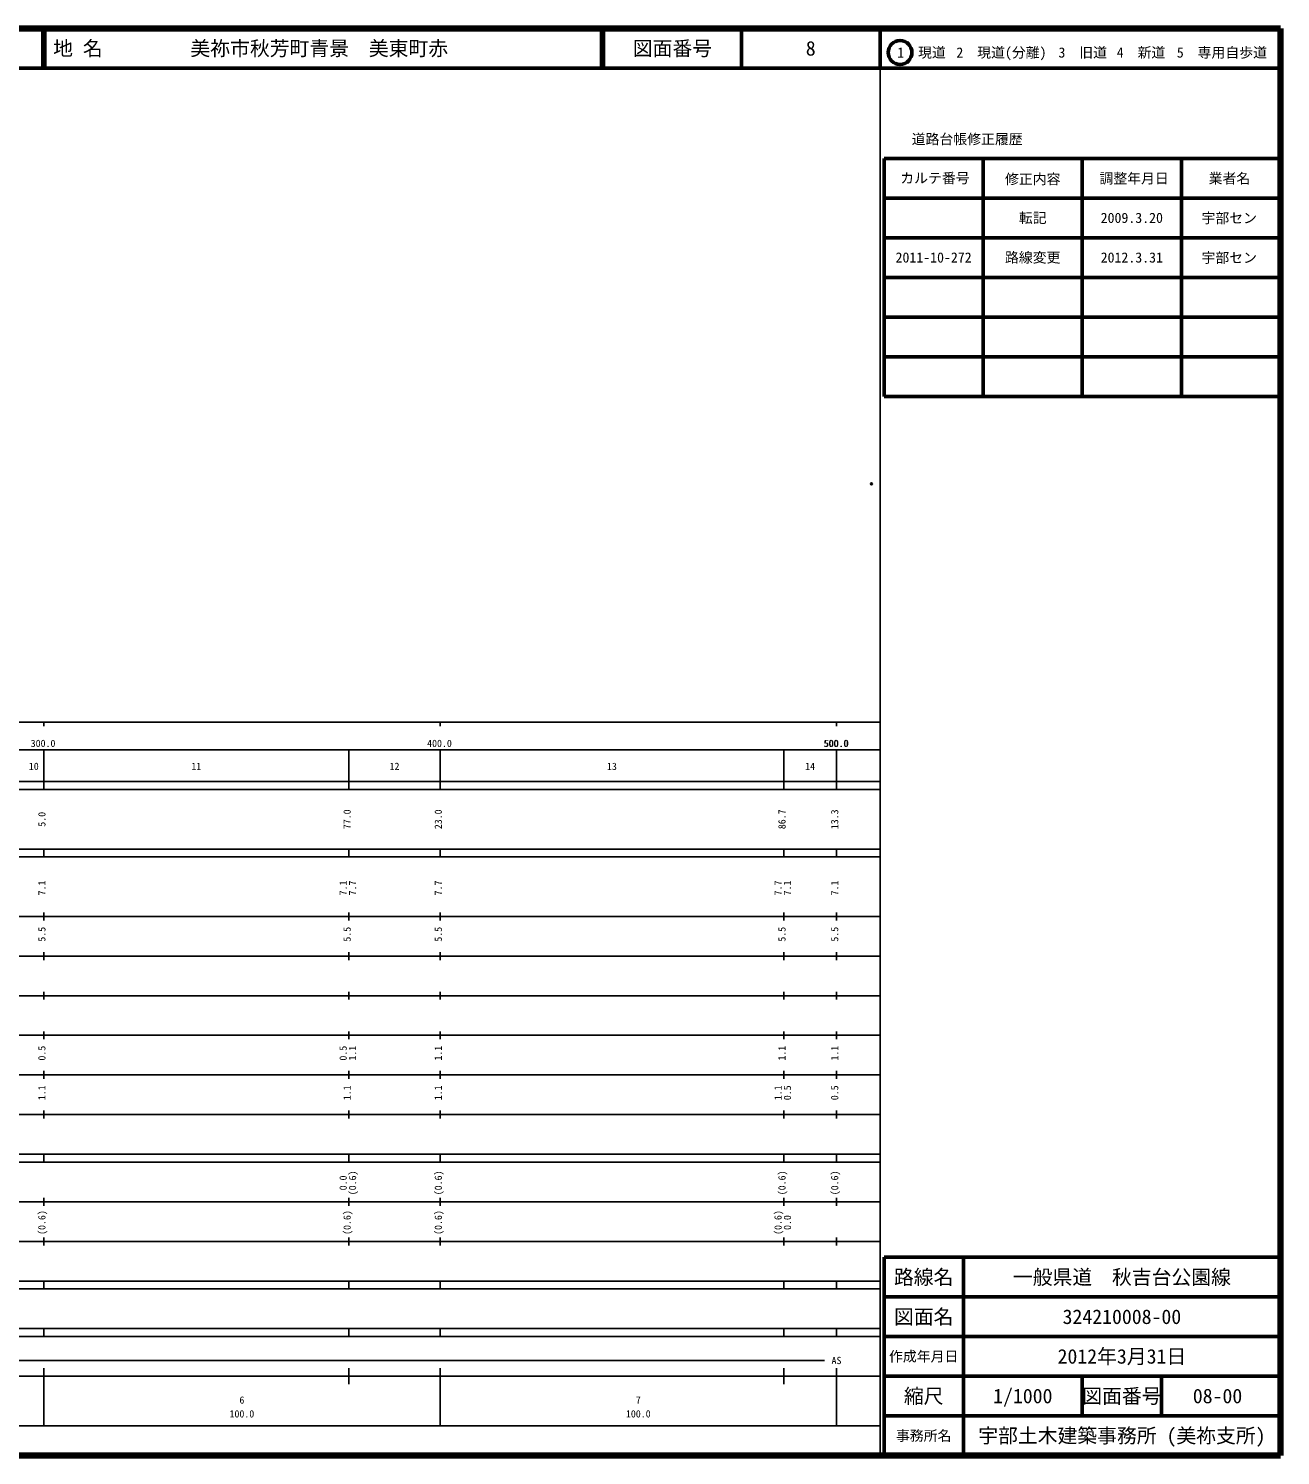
# Model space of a CAD drawing. Units: millimetres on the paper. Extents: x 40 to 680, y 20 to 380.
# Drawn here: x 364.2 to 680, y 20 to 380 of the extents above; entities that cross this region are included whole.
import ezdxf
from ezdxf.enums import TextEntityAlignment as Align

# ---------------------------------------------------------------- set-up
doc = ezdxf.new("R2010")
doc.units = ezdxf.units.MM
doc.header["$PDMODE"] = 32
doc.header["$PDSIZE"] = 0.5
doc.layers.add('M-OTRS', color=6, linetype='Continuous')
doc.layers.add('M-TTL-TXT', color=7, linetype='Continuous')
for name, color, linetype, lineweight in [('M-TTL', 2, 'Continuous', 140), ('M-TTL-BAND', 7, 'Continuous', 25), ('M-TTL-FRAM', 2, 'Continuous', 50), ('M-TTL-LINE', 7, 'Continuous', 50)]:
    doc.layers.add(name, color=color, linetype=linetype, lineweight=lineweight)
doc.styles.add('ＭＳ ゴシック', font='')
doc.styles.get('ＭＳ ゴシック').set_extended_font_data('MS Gothic')

msp = doc.modelspace()

# ---------------------------------------------------------------- linework, layer by layer
at = {"layer": 'M-OTRS'}
msp.add_point((576.81, 265.15), dxfattribs=at)
at = {"layer": 'M-TTL'}
for p, q in [((680, 380), (40, 380)), ((680, 20), (680, 380)), ((40, 20), (680, 20))]:
    msp.add_line(p, q, dxfattribs=at)
at = {"layer": 'M-TTL-BAND'}
for p, q in [((579, 20), (579, 370)), ((40, 205), (579, 205)), ((368, 205), (368, 204)), ((468, 205), (468, 204)), ((568, 205), (568, 204)), ((68, 198), (579, 198)), ((368, 188), (368, 198)), ((445, 188), (445, 198)), ((468, 188), (468, 198)), ((554.7, 188), (554.7, 198)), ((568, 188), (568, 198)), ((40, 190), (579, 190)), ((40, 188), (579, 188)), ((40, 173), (579, 173)), ((368, 171), (368, 173)), ((445, 171), (445, 173)), ((468, 171), (468, 173)), ((554.7, 171), (554.7, 173)), ((568, 171), (568, 173)), ((40, 171), (579, 171)), ((40, 156), (579, 156)), ((368, 155), (368, 157)), ((445, 155), (445, 157)), ((468, 155), (468, 157)), ((554.7, 155), (554.7, 157)), ((568, 155), (568, 157)), ((46, 146), (579, 146)), ((368, 145), (368, 147)), ((445, 145), (445, 147)), ((468, 145), (468, 147)), ((554.7, 145), (554.7, 147)), ((568, 145), (568, 147)), ((368, 135), (368, 137)), ((445, 135), (445, 137)), ((468, 135), (468, 137)), ((554.7, 135), (554.7, 137)), ((568, 135), (568, 137)), ((52, 136), (579, 136)), ((46, 126), (579, 126)), ((368, 125), (368, 127)), ((445, 125), (445, 127)), ((468, 125), (468, 127)), ((554.7, 125), (554.7, 127)), ((568, 125), (568, 127)), ((52, 116), (579, 116)), ((368, 115), (368, 117)), ((445, 115), (445, 117)), ((468, 115), (468, 117)), ((554.7, 115), (554.7, 117)), ((568, 115), (568, 117)), ((46, 106), (579, 106)), ((368, 105), (368, 107)), ((445, 105), (445, 107)), ((468, 105), (468, 107)), ((554.7, 105), (554.7, 107)), ((568, 105), (568, 107)), ((40, 96), (579, 96)), ((40, 94), (579, 94)), ((368, 94), (368, 96)), ((445, 94), (445, 96)), ((468, 94), (468, 96)), ((554.7, 94), (554.7, 96)), ((568, 94), (568, 96)), ((49, 84), (579, 84)), ((368, 83), (368, 85)), ((445, 83), (445, 85)), ((468, 83), (468, 85)), ((554.7, 83), (554.7, 85)), ((568, 83), (568, 85)), ((40, 74), (579, 74)), ((368, 73), (368, 75)), ((445, 73), (445, 75)), ((468, 73), (468, 75)), ((554.7, 73), (554.7, 75)), ((568, 73), (568, 75)), ((40, 64), (579, 64)), ((40, 62), (579, 62)), ((368, 62), (368, 64)), ((445, 62), (445, 64)), ((468, 62), (468, 64)), ((554.7, 62), (554.7, 64)), ((568, 62), (568, 64)), ((40, 52), (579, 52)), ((368, 50), (368, 52)), ((445, 50), (445, 52)), ((468, 50), (468, 52)), ((554.7, 50), (554.7, 52)), ((568, 50), (568, 52)), ((40, 50), (579, 50)), ((71, 44), (565, 44)), ((40, 40), (579, 40)), ((368, 27.5), (368, 42)), ((445, 38), (445, 42)), ((468, 27.5), (468, 42)), ((554.7, 38), (554.7, 42)), ((568, 27.5), (568, 42)), ((68, 27.5), (579, 27.5))]:
    msp.add_line(p, q, dxfattribs=at)
at = {"layer": 'M-TTL-FRAM'}
for p, q in [((580, 347.197), (580, 287.197)), ((580, 347.197), (680, 347.197)), ((580, 287.197), (680, 287.197)), ((680, 70), (580, 70)), ((580, 70), (580, 20))]:
    msp.add_line(p, q, dxfattribs=at)
at = {"layer": 'M-TTL-LINE'}
for p, q in [((367.75, 380), (367.75, 370)), ((368.25, 380), (368.25, 370)), ((508.747, 380), (508.747, 370)), ((509.247, 380), (509.247, 370)), ((543.997, 380), (543.997, 370)), ((579, 380), (579, 370)), ((40, 370), (680, 370)), ((605, 347.197), (605, 287.197)), ((630, 347.197), (630, 287.197)), ((655, 347.197), (655, 287.197)), ((580, 337.197), (680, 337.197)), ((580, 327.197), (680, 327.197)), ((580, 317.197), (680, 317.197)), ((580, 307.197), (680, 307.197)), ((580, 297.197), (680, 297.197)), ((600, 70), (600, 20)), ((680, 60), (580, 60)), ((680, 50), (580, 50)), ((680, 40), (580, 40)), ((630, 40), (630, 30)), ((650, 40), (650, 30)), ((680, 30), (580, 30))]:
    msp.add_line(p, q, dxfattribs=at)
msp.add_circle((584.031, 373.958), 3, dxfattribs=at)

# ---------------------------------------------------------------- texts
at = {"layer": 'M-TTL-BAND', "style": 'ＭＳ ゴシック'}
for s, p in [('300.0', (367.844, 198.195)), ('400.0', (467.844, 198.195)), ('500.0', (567.844, 198.195)), ('500.0', (568, 198.195)), ('10', (365.5, 192.405)), ('11', (406.5, 192.405)), ('12', (456.5, 192.405)), ('13', (511.35, 192.405)), ('14', (561.35, 192.405)), ('AS', (568, 42.5)), ('6', (418, 32.523)), ('7', (518, 32.523)), ('100.0', (418, 29.033)), ('100.0', (518, 29.033))]:
    msp.add_text(s, height=1.833, dxfattribs=at).set_placement(p, align=Align.BOTTOM_CENTER)
for s, p in [('5.0', (369, 180.5)), ('77.0', (446, 180.5)), ('23.0', (469, 180.5)), ('86.7', (555.7, 180.5)), ('13.3', (569, 180.5)), ('7.1', (369, 163.174)), ('7.1', (445, 163.174)), ('7.7', (447.37, 163.174)), ('7.7', (469, 163.174)), ('7.7', (554.7, 163.174)), ('7.1', (557.07, 163.174)), ('7.1', (569, 163.174)), ('5.5', (369, 151.5)), ('5.5', (446, 151.5)), ('5.5', (469, 151.5)), ('5.5', (555.7, 151.5)), ('5.5', (569, 151.5)), ('0.5', (369, 121.5)), ('0.5', (445, 121.5)), ('1.1', (447.37, 121.5)), ('1.1', (469, 121.5)), ('1.1', (555.7, 121.5)), ('1.1', (569, 121.5)), ('1.1', (369, 111.5)), ('1.1', (446, 111.5)), ('1.1', (469, 111.5)), ('1.1', (554.7, 111.5)), ('0.5', (557.07, 111.5)), ('0.5', (569, 111.5)), ('0.0', (445, 88.764)), ('(0.6)', (447.37, 88.764)), ('(0.6)', (469, 88.764)), ('(0.6)', (555.7, 88.764)), ('(0.6)', (569, 88.764)), ('(0.6)', (369, 78.764)), ('(0.6)', (446, 78.764)), ('(0.6)', (469, 78.764)), ('(0.6)', (554.7, 78.764)), ('0.0', (557.07, 78.764))]:
    msp.add_text(s, height=1.833, rotation=90, dxfattribs=at).set_placement(p, align=Align.BOTTOM_CENTER)
at = {"layer": 'M-TTL-TXT', "style": 'ＭＳ ゴシック'}
for s, p in [('地 名', (370.38, 375)), ('美祢市秋芳町青景\u3000美東町赤', (405.024, 375))]:
    msp.add_text(s, height=3.666, dxfattribs=at).set_placement(p, align=Align.MIDDLE_LEFT)
for s, height, p in [('図面番号', 3.666, (526.622, 375)), ('8', 3.666, (561.497, 375)), ('1\u3000現道', 2.566, (589.448, 373.958)), ('2\u3000現道(分離)', 2.566, (609.619, 373.958)), ('3\u3000旧道', 2.566, (630.121, 373.958)), ('4\u3000新道', 2.566, (644.824, 373.958)), ('5\u3000専用自歩道', 2.566, (665.228, 373.958)), ('道路台帳修正履歴', 2.566, (600.968, 352.113)), ('カルテ番号', 2.566, (592.839, 342.277)), ('修正内容', 2.566, (617.509, 342.023)), ('調整年月日', 2.566, (643.089, 342.197)), ('業者名', 2.566, (667.134, 342.197)), ('転記', 2.566, (617.5, 332.245)), ('2009.3.20', 2.566, (642.5, 332.245)), ('宇部セン', 2.566, (667.077, 332.189)), ('2011-10-272', 2.566, (592.5, 322.245)), ('路線変更', 2.566, (617.5, 322.245)), ('2012.3.31', 2.566, (642.5, 322.245)), ('宇部セン', 2.566, (667.077, 322.189)), ('路線名', 3.666, (590, 65)), ('路線名', 3.666, (590, 65)), ('一般県道\u3000秋吉台公園線', 3.666, (640, 65)), ('図面名', 3.666, (590, 55)), ('図面名', 3.666, (590, 55)), ('324210008-00', 3.666, (640, 55)), ('2012年3月31日', 3.666, (640, 45)), ('作成年月日', 2.566, (590, 45)), ('作成年月日', 2.566, (590, 45)), ('縮尺', 3.666, (590, 35)), ('縮尺', 3.666, (590, 35)), ('1/1000', 3.666, (615, 35)), ('図面番号', 3.666, (640, 35)), ('図面番号', 3.666, (640, 35)), ('08-00', 3.666, (664.125, 35)), ('事務所名', 2.566, (590, 25)), ('事務所名', 2.566, (590, 25)), ('宇部土木建築事務所 (美祢支所)', 3.666, (640, 25))]:
    msp.add_text(s, height=height, dxfattribs=at).set_placement(p, align=Align.MIDDLE_CENTER)

doc.saveas('drawing.dxf')
